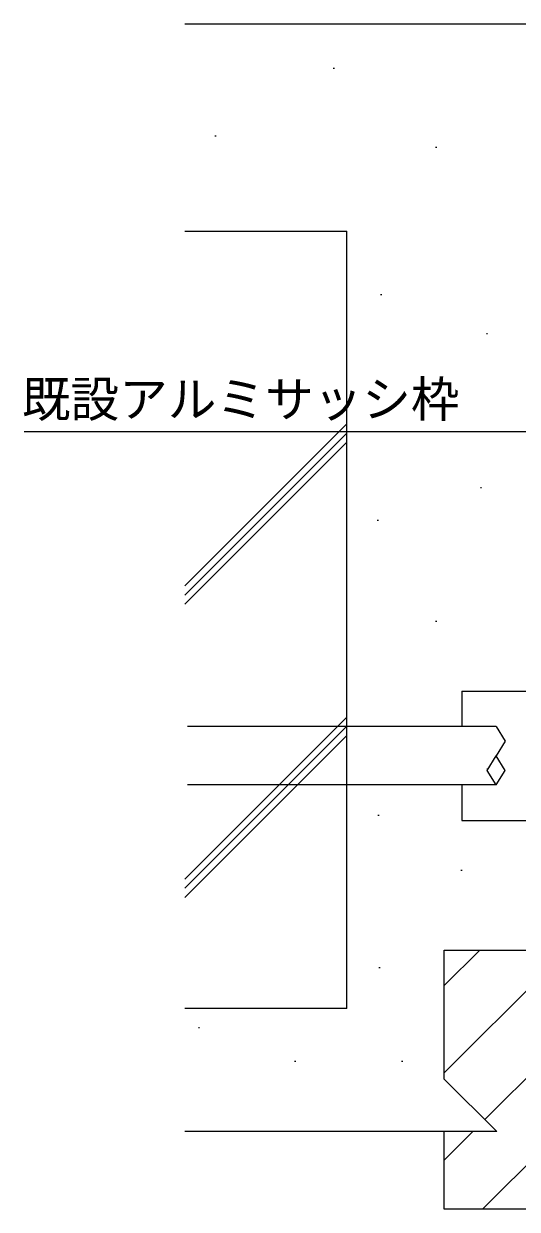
# Model space of a CAD drawing. Units: millimetres, scale not verified. Extents: x -437 to 438, y -281 to 279.
# Drawn here: x -129.1 to -52.9, y -183.8 to -0.8 of the extents above; entities that cross this region are included whole.
import ezdxf
from ezdxf.enums import TextEntityAlignment as Align

# ---------------------------------------------------------------- set-up
doc = ezdxf.new("R2010")
doc.units = ezdxf.units.MM
doc.header["$LTSCALE"] = 2
for name, color, linetype in [('0-5_YKK_13', 4, 'Continuous'), ('0-7_YKK_D', 6, 'Continuous'), ('0-9_YSS_K', 3, 'Continuous'), ('0-A_YSS_KE', 3, 'Continuous')]:
    doc.layers.add(name, color=color, linetype=linetype)
doc.styles.add('ＭＳ ゴシック', font='')
doc.styles.get('ＭＳ ゴシック').set_extended_font_data('MS Gothic')

msp = doc.modelspace()

# ---------------------------------------------------------------- linework, layer by layer
at = {"layer": '0-5_YKK_13'}
for p, q in [((-61.5, -103.8), (-51.5, -103.8)), ((-61.5, -103.8), (-61.5, -109.3)), ((-57.6, -115.784), (-57.6, -116.05)), ((-61.5, -118.3), (-61.5, -123.8)), ((-61.5, -123.8), (-51.5, -123.8))]:
    msp.add_line(p, q, dxfattribs=at)
for points in [[(-56.2, -109.3), (-79.2, -109.3), (-103.801, -109.3)], [(-56.2, -109.3), (-54.8, -111.55), (-56.2, -113.8)], [(-56.2, -118.3), (-57.6, -116.05), (-56.2, -113.8)], [(-56.2, -118.3), (-54.8, -116.05), (-56.2, -113.8)], [(-54.8, -116.079), (-54.8, -116.064), (-54.8, -116.05)], [(-56.2, -118.3), (-79.2, -118.3), (-103.801, -118.3)]]:
    msp.add_lwpolyline(points, dxfattribs=at)
at = {"layer": '0-7_YKK_D'}
msp.add_lwpolyline([(-25.421, -83.8), (-26.883, -81.711), (-39.425, -63.8), (-128.968, -63.8)], dxfattribs=at)
at = {"layer": '0-9_YSS_K'}
for p, q in [((-81.11, -7.723), (-81.31, -7.723)), ((-99.4, -18.175), (-99.6, -18.175)), ((-65.346, -19.908), (-65.546, -19.908)), ((-73.836, -42.651), (-74.036, -42.651)), ((-57.507, -48.649), (-57.707, -48.649)), ((-104.2, -87.575), (-79.2, -62.575)), ((-104.2, -88.989), (-79.2, -63.989)), ((-104.2, -90.403), (-79.2, -65.403)), ((-58.431, -72.436), (-58.631, -72.436)), ((-74.358, -77.491), (-74.558, -77.491)), ((-65.346, -93.068), (-65.546, -93.068)), ((-104.2, -132.83), (-79.2, -107.83)), ((-104.2, -134.244), (-79.2, -109.244)), ((-104.2, -135.658), (-79.2, -110.658)), ((-74.226, -123.032), (-74.426, -123.032)), ((-61.435, -131.513), (-61.635, -131.513)), ((-64.2, -149.273), (-58.727, -143.8)), ((-64.2, -162.743), (-45.257, -143.8)), ((-74.098, -146.51), (-74.298, -146.51)), ((-57.943, -169.957), (-37.2, -149.214)), ((-101.926, -155.778), (-102.126, -155.778)), ((-87.101, -161.003), (-87.301, -161.003)), ((-70.571, -161.003), (-70.771, -161.003)), ((-58.316, -183.8), (-37.2, -162.684)), ((-64.2, -176.214), (-59.786, -171.8))]:
    msp.add_line(p, q, dxfattribs=at)
at = {"layer": '0-A_YSS_KE'}
for p, q in [((-104.2, -0.797), (-44.2, -0.797)), ((-104.2, -32.8), (-79.2, -32.8)), ((-79.2, -152.8), (-79.2, -32.8)), ((-64.2, -143.8), (-37.2, -143.8)), ((-79.2, -152.8), (-104.2, -152.8)), ((-64.2, -171.8), (-104.2, -171.8)), ((-64.2, -183.8), (-64.2, -171.8)), ((-56.1, -171.8), (-64.2, -171.8)), ((-34.2, -183.8), (-64.2, -183.8))]:
    msp.add_line(p, q, dxfattribs=at)
msp.add_lwpolyline([(-56.1, -171.8), (-64.2, -163.7), (-64.2, -143.8)], dxfattribs=at)

# ---------------------------------------------------------------- texts
at = {"layer": '0-7_YKK_D', "style": 'ＭＳ ゴシック'}
msp.add_text('既設アルミサッシ枠', height=5.499, dxfattribs=at).set_placement((-129.343, -63.15), align=Align.BOTTOM_LEFT)

doc.saveas('drawing.dxf')
